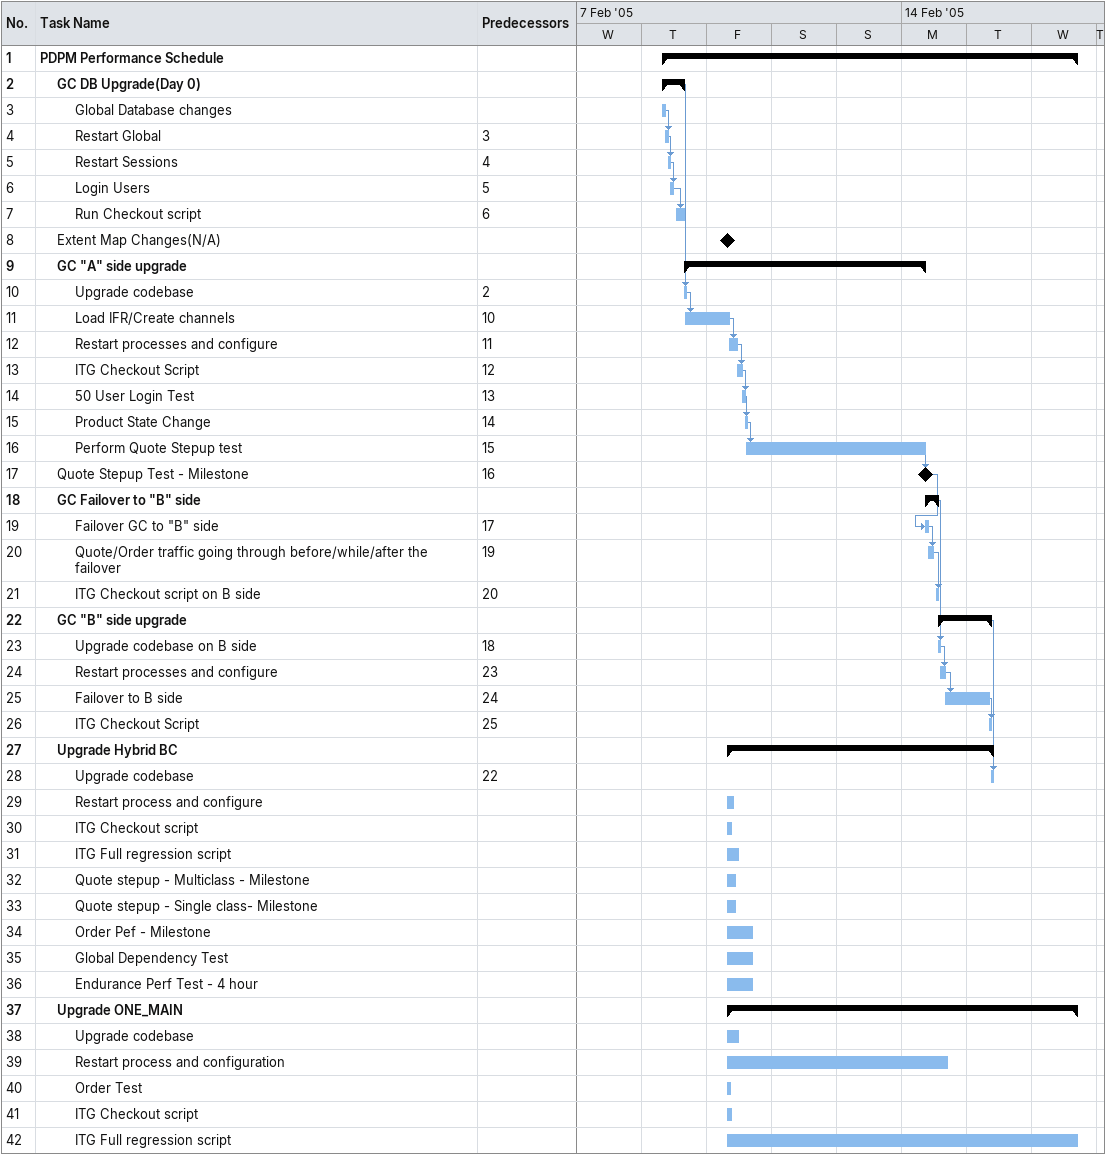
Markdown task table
| ID | Level | Task | Start | Finish | Predecessors |
|---|---|---|---|---|---|
| 1 | 1 | **PDPM Performance Schedule** | 2005-02-10 | 2005-02-16 |  |
| 2 | 2 | **GC DB Upgrade(Day 0)** | 2005-02-10 | 2005-02-10 |  |
| 3 | 3 | Global Database changes | 2005-02-10 | 2005-02-10 |  |
| 4 | 3 | Restart Global | 2005-02-10 | 2005-02-10 | 3 |
| 5 | 3 | Restart Sessions | 2005-02-10 | 2005-02-10 | 4 |
| 6 | 3 | Login Users | 2005-02-10 | 2005-02-10 | 5 |
| 7 | 3 | Run Checkout script | 2005-02-10 | 2005-02-10 | 6 |
| 8 | 2 | Extent Map Changes(N/A) (milestone) | 2005-02-11 | 2005-02-11 |  |
| 9 | 2 | **GC "A" side upgrade** | 2005-02-10 | 2005-02-14 |  |
| 10 | 3 | Upgrade codebase | 2005-02-10 | 2005-02-10 | 2 |
| 11 | 3 | Load IFR/Create channels | 2005-02-10 | 2005-02-11 | 10 |
| 12 | 3 | Restart processes and configure | 2005-02-11 | 2005-02-11 | 11 |
| 13 | 3 | ITG Checkout Script | 2005-02-11 | 2005-02-11 | 12 |
| 14 | 3 | 50 User Login Test | 2005-02-11 | 2005-02-11 | 13 |
| 15 | 3 | Product State Change | 2005-02-11 | 2005-02-11 | 14 |
| 16 | 3 | Perform Quote Stepup test | 2005-02-11 | 2005-02-14 | 15 |
| 17 | 2 | Quote Stepup Test - Milestone (milestone) | 2005-02-14 | 2005-02-14 | 16 |
| 18 | 2 | **GC Failover to "B" side** | 2005-02-14 | 2005-02-14 |  |
| 19 | 3 | Failover GC to "B" side | 2005-02-14 | 2005-02-14 | 17 |
| 20 | 3 | Quote/Order traffic going through before/while/after the failover | 2005-02-14 | 2005-02-14 | 19 |
| 21 | 3 | ITG Checkout script on B side | 2005-02-14 | 2005-02-14 | 20 |
| 22 | 2 | **GC "B" side upgrade** | 2005-02-14 | 2005-02-15 |  |
| 23 | 3 | Upgrade codebase on B side | 2005-02-14 | 2005-02-14 | 18 |
| 24 | 3 | Restart processes and configure | 2005-02-14 | 2005-02-14 | 23 |
| 25 | 3 | Failover to B side | 2005-02-14 | 2005-02-15 | 24 |
| 26 | 3 | ITG Checkout Script | 2005-02-15 | 2005-02-15 | 25 |
| 27 | 2 | **Upgrade Hybrid BC** | 2005-02-11 | 2005-02-15 |  |
| 28 | 3 | Upgrade codebase | 2005-02-15 | 2005-02-15 | 22 |
| 29 | 3 | Restart process and configure | 2005-02-11 | 2005-02-11 |  |
| 30 | 3 | ITG Checkout script | 2005-02-11 | 2005-02-11 |  |
| 31 | 3 | ITG Full regression script | 2005-02-11 | 2005-02-11 |  |
| 32 | 3 | Quote stepup - Multiclass - Milestone | 2005-02-11 | 2005-02-11 |  |
| 33 | 3 | Quote stepup - Single class- Milestone | 2005-02-11 | 2005-02-11 |  |
| 34 | 3 | Order Pef - Milestone | 2005-02-11 | 2005-02-11 |  |
| 35 | 3 | Global Dependency Test | 2005-02-11 | 2005-02-11 |  |
| 36 | 3 | Endurance Perf Test - 4 hour | 2005-02-11 | 2005-02-11 |  |
| 37 | 2 | **Upgrade ONE_MAIN** | 2005-02-11 | 2005-02-16 |  |
| 38 | 3 | Upgrade codebase | 2005-02-11 | 2005-02-11 |  |
| 39 | 3 | Restart process and configuration | 2005-02-11 | 2005-02-14 |  |
| 40 | 3 | Order Test | 2005-02-11 | 2005-02-11 |  |
| 41 | 3 | ITG Checkout script | 2005-02-11 | 2005-02-11 |  |
| 42 | 3 | ITG Full regression script | 2005-02-11 | 2005-02-16 |  |
